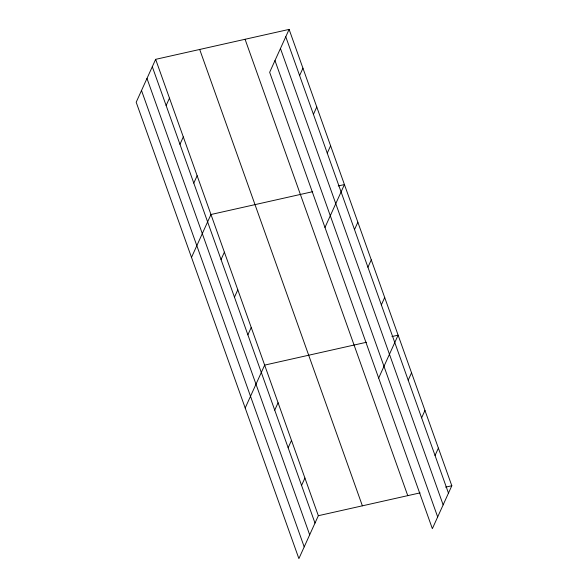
<?xml version="1.0" encoding="UTF-8"?>
<svg xmlns="http://www.w3.org/2000/svg" width="588" height="588" viewBox="0 0 588 588"><rect width="100%" height="100%" fill="white"/><g stroke="black" fill="none" stroke-linecap="round" stroke-linejoin="round"><path stroke-width="0.88" d="M155.644 59.344L136.188 102.238L298.888 558.6L318.343 515.705L155.644 59.344L289.112 29.4L451.812 485.761L432.356 528.656L269.657 72.295L289.112 29.4M166.132 105.509L169.476 98.137M179.957 144.303L183.302 136.93M193.79 183.096L197.134 175.716M191.504 257.404L210.96 214.51L312.72 191.681M299.601 75.565L302.945 68.193M221.037 259.536L224.388 252.156M313.426 114.359L316.77 106.979M234.465 297.183L237.809 289.81M327.259 153.145L330.603 145.773M247.886 334.829L251.23 327.457M324.973 227.453L344.428 184.566L338.269 185.948M245.196 407.999L264.651 365.111L366.412 342.275M354.505 229.585L357.857 222.213M274.728 410.13L278.073 402.758M367.934 267.239L371.278 259.859M288.149 447.784L291.494 440.405M381.355 304.885L384.699 297.513M301.57 485.431L304.922 478.059M378.665 378.055L398.12 335.16L391.953 336.549M408.197 380.186L411.541 372.814M421.618 417.84L424.962 410.461M435.039 455.487L438.391 448.115M318.343 515.705L420.097 492.876M445.645 487.143L451.812 485.761M285.768 36.772L448.468 493.134M280.454 48.495L443.146 504.857M274.978 60.571L437.67 516.933M245.071 39.286L407.763 495.647M199.692 49.465L362.384 505.827M152.299 66.723L314.999 523.085M146.985 78.439L309.678 534.801M141.51 90.515L304.202 546.877"/></g></svg>
